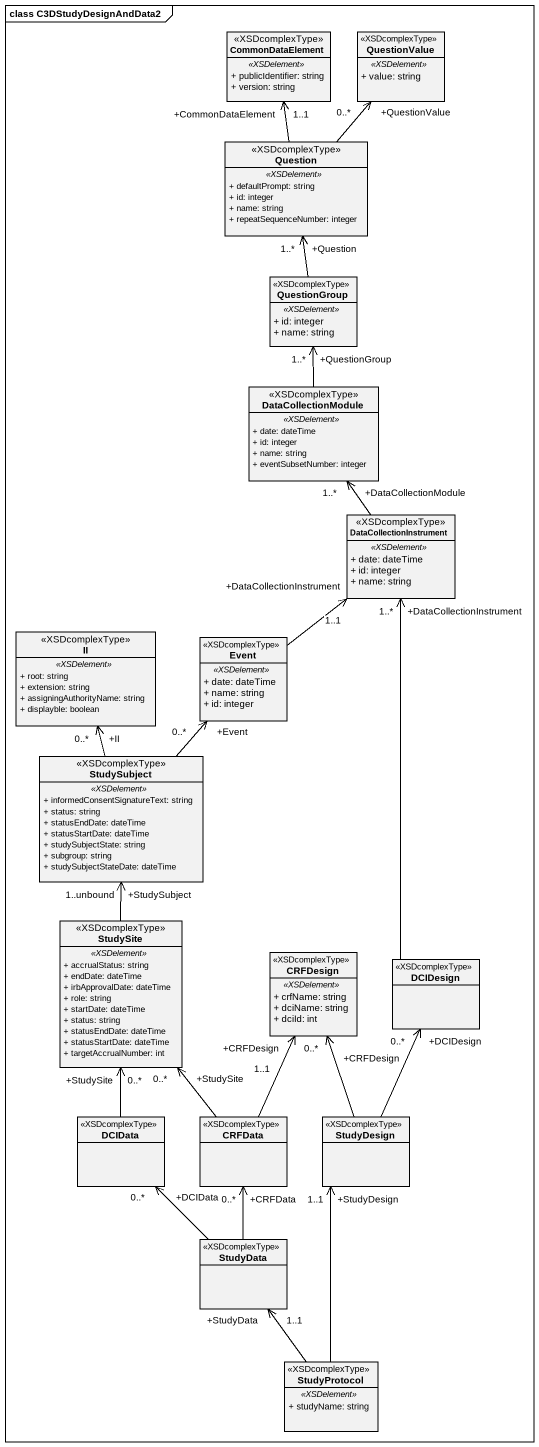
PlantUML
@startuml
mainframe class C3DStudyDesignAndData2
hide circle
hide empty members
skinparam classAttributeIconSize 0
class CommonDataElement <<XSDcomplexType>> {
  .. <<XSDelement>> ..
  + publicIdentifier: string
  + version: string
}
class QuestionValue <<XSDcomplexType>> {
  .. <<XSDelement>> ..
  + value: string
}
class Question <<XSDcomplexType>> {
  .. <<XSDelement>> ..
  + defaultPrompt: string
  + id: integer
  + name: string
  + repeatSequenceNumber: integer
}
class QuestionGroup <<XSDcomplexType>> {
  .. <<XSDelement>> ..
  + id: integer
  + name: string
}
class DataCollectionModule <<XSDcomplexType>> {
  .. <<XSDelement>> ..
  + date: dateTime
  + id: integer
  + name: string
  + eventSubsetNumber: integer
}
class DataCollectionInstrument <<XSDcomplexType>> {
  .. <<XSDelement>> ..
  + date: dateTime
  + id: integer
  + name: string
}
class II <<XSDcomplexType>> {
  .. <<XSDelement>> ..
  + root: string
  + extension: string
  + assigningAuthorityName: string
  + displayble: boolean
}
class Event <<XSDcomplexType>> {
  .. <<XSDelement>> ..
  + date: dateTime
  + name: string
  + id: integer
}
class StudySubject <<XSDcomplexType>> {
  .. <<XSDelement>> ..
  + informedConsentSignatureText: string
  + status: string
  + statusEndDate: dateTime
  + statusStartDate: dateTime
  + studySubjectState: string
  + subgroup: string
  + studySubjectStateDate: dateTime
}
class StudySite <<XSDcomplexType>> {
  .. <<XSDelement>> ..
  + accrualStatus: string
  + endDate: dateTime
  + irbApprovalDate: dateTime
  + role: string
  + startDate: dateTime
  + status: string
  + statusEndDate: dateTime
  + statusStartDate: dateTime
  + targetAccrualNumber: int
}
class CRFDesign <<XSDcomplexType>> {
  .. <<XSDelement>> ..
  + crfName: string
  + dciName: string
  + dciId: int
}
class DCIDesign <<XSDcomplexType>>
class DCIData <<XSDcomplexType>>
class CRFData <<XSDcomplexType>>
class StudyDesign <<XSDcomplexType>>
class StudyData <<XSDcomplexType>>
class StudyProtocol <<XSDcomplexType>> {
  .. <<XSDelement>> ..
  + studyName: string
}
Question -up-> "+CommonDataElement\n1..1" CommonDataElement
Question -up-> "+QuestionValue\n0..*" QuestionValue
QuestionGroup -up-> "+Question\n1..*" Question
DataCollectionModule -up-> "+QuestionGroup\n1..*" QuestionGroup
DataCollectionInstrument -up-> "+DataCollectionModule\n1..*" DataCollectionModule
Event -up-> "+DataCollectionInstrument\n1..1" DataCollectionInstrument
StudySubject -up-> "+II\n0..*" II
StudySubject -up-> "+Event\n0..*" Event
StudySite -up-> "+StudySubject\n1..unbound" StudySubject
DCIDesign -up-> "+DataCollectionInstrument\n1..*" DataCollectionInstrument
DCIData -up-> "+StudySite\n0..*" StudySite
CRFData -up-> "+StudySite\n0..*" StudySite
CRFData -up-> "+CRFDesign\n1..1" CRFDesign
StudyDesign -up-> "+CRFDesign\n0..*" CRFDesign
StudyDesign -up-> "+DCIDesign\n0..*" DCIDesign
StudyData -up-> "+DCIData\n0..*" DCIData
StudyData -up-> "+CRFData\n0..*" CRFData
StudyProtocol -up-> "+StudyDesign\n1..1" StudyDesign
StudyProtocol -up-> "+StudyData\n1..1" StudyData
@enduml
